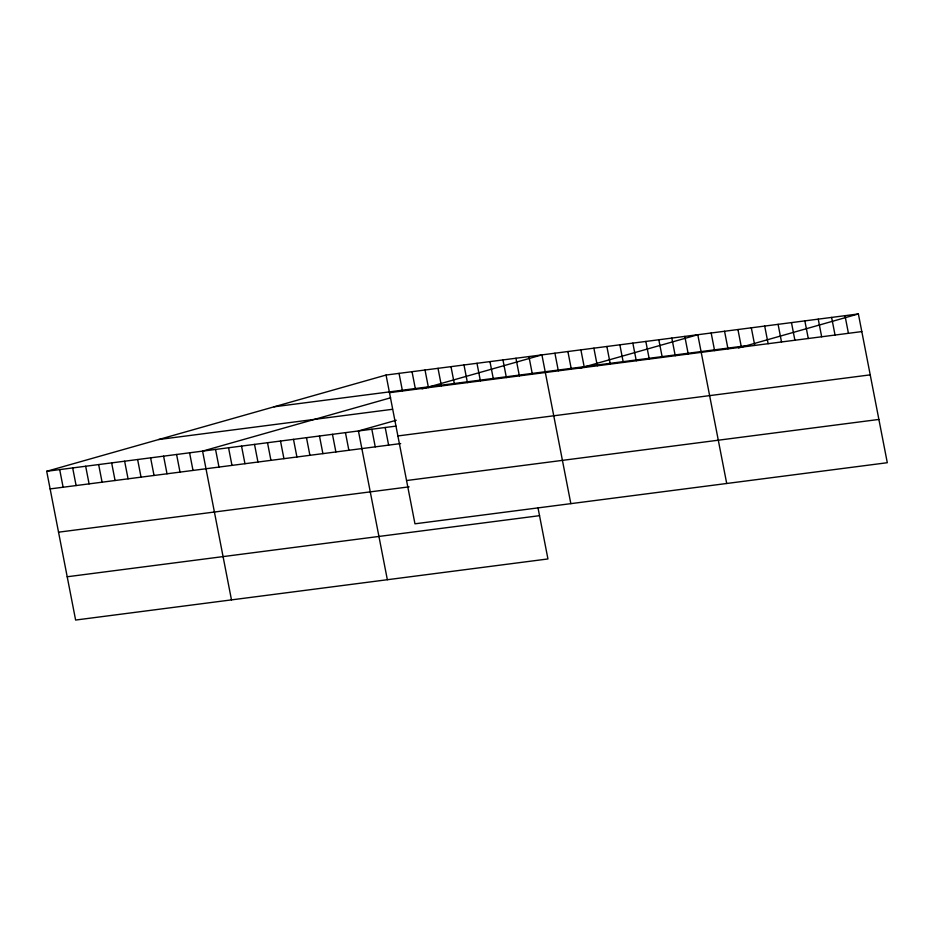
<?xml version="1.0" encoding="UTF-8"?>
<svg xmlns="http://www.w3.org/2000/svg" width="934" height="934" viewBox="0 0 934 934"><rect width="100%" height="100%" fill="white"/><g stroke="black" fill="none" stroke-linecap="round" stroke-linejoin="round"><path stroke-width="1.4" d="M537.961 507.571L547.943 558.952L75.619 620.048L46.7 471.285L386.057 375.048L858.381 313.952L887.3 462.715L414.965 523.811L386.057 375.048M390.599 397.802L202.573 451.122L231.48 599.885M422.075 388.883L541.918 354.885L570.837 503.648M396.238 420.253L358.434 430.971L387.353 579.722M579.255 368.346L697.791 334.734L726.71 483.485M738.537 347.95L858.381 313.952M274.071 406.804L746.394 345.72M389.478 392.677L861.813 331.582M158.687 439.529L392.49 409.29M46.7 471.285L395.911 426.114M397.896 435.944L870.219 374.861M50.121 488.914L400.674 443.568M406.559 480.531L878.894 419.436M58.538 532.182L409.092 486.847M67.201 576.768L539.537 515.673M845.001 315.692L848.434 333.31M831.622 317.42L835.043 335.049M818.242 319.148L821.663 336.777M804.851 320.876L808.284 338.505M791.472 322.615L794.892 340.233M778.092 324.343L781.513 341.972M764.701 326.071L768.133 343.7M751.321 327.811L754.754 345.428M737.942 329.539L741.362 347.156M724.562 331.266L727.983 348.896M711.171 332.994L714.603 350.624M684.809 336.403L688.23 354.033M671.815 338.085L675.235 355.714M658.82 339.766L662.253 357.395M645.838 341.447L649.258 359.076M632.843 343.128L636.276 360.757M619.861 344.809L623.282 362.439M606.866 346.491L610.299 364.12M593.884 348.172L597.305 365.789M580.89 349.853L584.31 367.471M567.895 351.534L571.328 369.152M554.913 353.215L558.334 370.833M528.936 356.566L532.357 374.195M515.942 358.247L519.374 375.877M502.959 359.929L506.38 377.558M489.965 361.61L493.397 379.239M476.982 363.291L480.403 380.92M463.988 364.972L467.409 382.601M450.994 366.653L454.426 384.271M438.011 368.335L441.432 385.952M425.017 370.016L428.449 387.633M412.034 371.685L415.455 389.315M399.04 373.367L402.472 390.996M385.205 427.503L388.626 445.133M371.825 429.231L375.246 446.861M345.452 432.64L348.872 450.27M332.457 434.322L335.89 451.951M319.475 436.003L322.895 453.632M306.48 437.684L309.913 455.313M293.498 439.365L296.919 456.995M280.504 441.046L283.936 458.676M267.509 442.728L270.942 460.357M254.527 444.409L257.947 462.026M241.532 446.09L244.965 463.708M228.55 447.771L231.971 465.389M215.556 449.452L218.988 467.07M189.579 452.803L193.011 470.432M176.596 454.484L180.017 472.114M163.602 456.166L167.023 473.795M150.607 457.847L154.04 475.476M137.625 459.528L141.046 477.157M124.631 461.209L128.063 478.838M111.648 462.89L115.069 480.508M98.654 464.572L102.086 482.189M85.671 466.253L89.092 483.87M72.677 467.922L76.109 485.552M59.694 469.604L63.115 487.233"/></g></svg>
